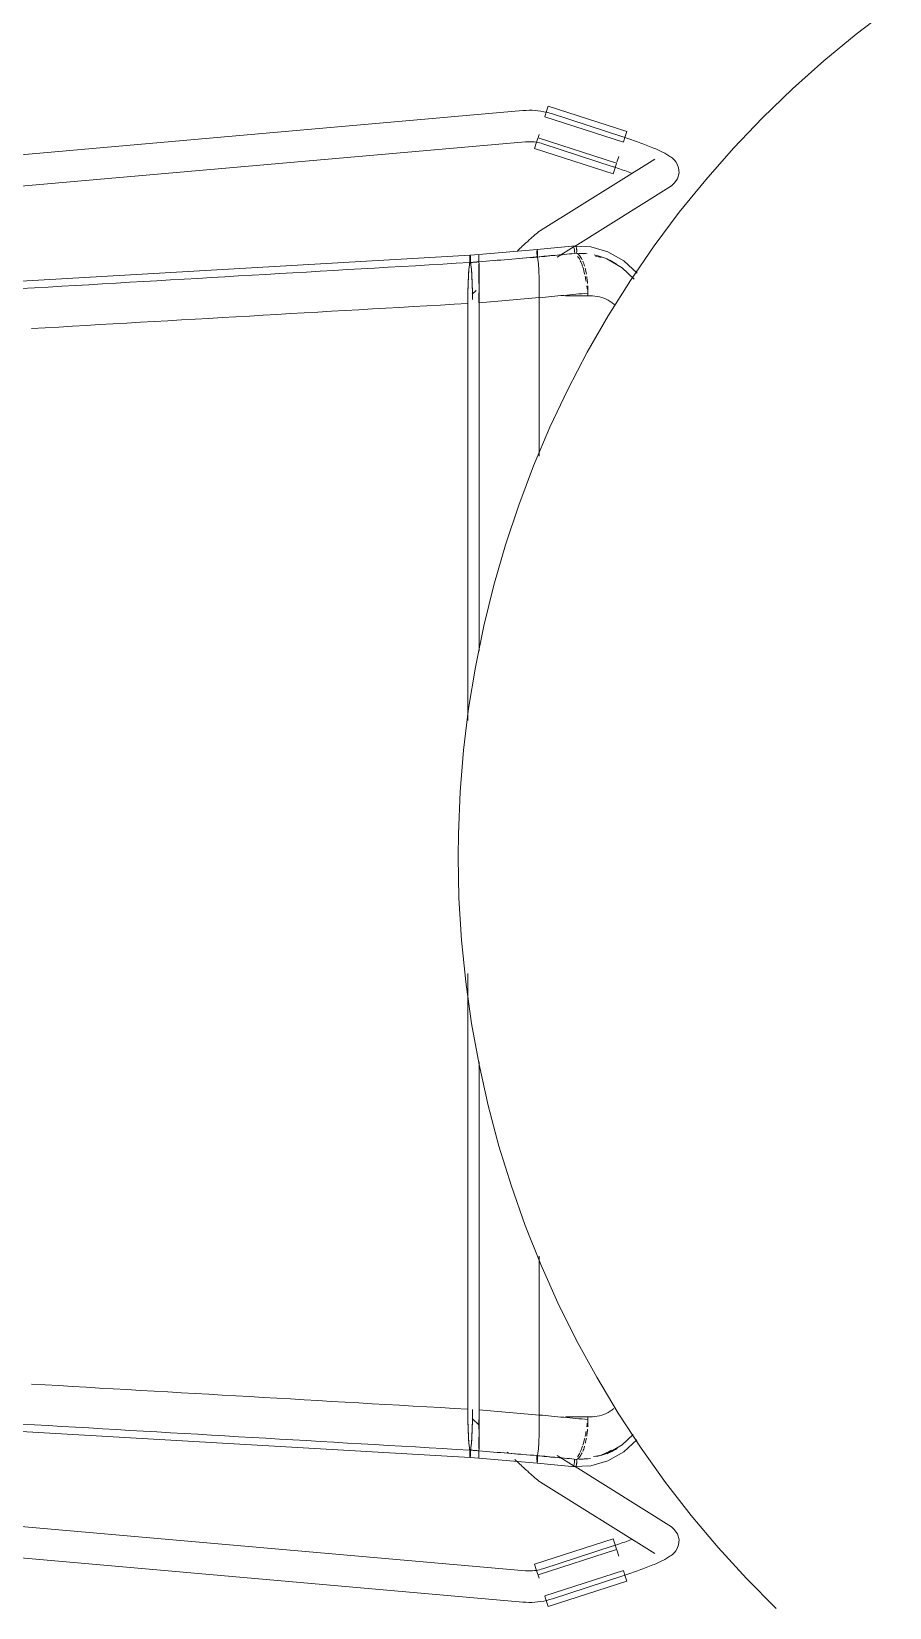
# Model space of a CAD drawing. Header units: millimetres. Extents: x 155927 to 295199, y -4084 to 97293.
# Drawn here: x 229738 to 230066, y 12019 to 12621 of the extents above; entities that cross this region are included whole.
import ezdxf

# ---------------------------------------------------------------- set-up
doc = ezdxf.new("R2010")
doc.units = ezdxf.units.MM
doc.header["$MEASUREMENT"] = 0
doc.layers.add('I-FURN', color=8, linetype='CONTINUOUS', lineweight=9)

msp = doc.modelspace()

# ---------------------------------------------------------------- linework, layer by layer
at = {"layer": 'I-FURN'}
for p, q in [((230065.84, 12629.44), (230053.09, 12619.77)), ((230053.09, 12619.77), (230040.75, 12609.59)), ((230040.75, 12609.59), (230028.82, 12598.93)), ((230028.82, 12598.93), (230017.32, 12587.81)), ((229935.01, 12590.35), (229935.64, 12592.31)), ((229935.64, 12592.31), (229965.64, 12582.62)), ((229925.95, 12590.59), (229482.63, 12551.64)), ((229926, 12590.6), (229925.95, 12590.59)), ((229927.14, 12590.67), (229926, 12590.6)), ((229928.28, 12590.7), (229927.14, 12590.67)), ((229929.43, 12590.69), (229928.28, 12590.7)), ((229930.57, 12590.62), (229929.43, 12590.69)), ((229931.7, 12590.52), (229930.57, 12590.62)), ((229932.84, 12590.36), (229931.7, 12590.52)), ((229933.96, 12590.17), (229932.84, 12590.36)), ((229935.08, 12589.92), (229933.96, 12590.17)), ((229934.33, 12588.26), (229964.34, 12578.57)), ((229934.37, 12588.38), (229935.01, 12590.35)), ((229936.18, 12589.64), (229935.08, 12589.92)), ((229937.28, 12589.31), (229936.18, 12589.64)), ((229964.09, 12580.59), (229937.28, 12589.31)), ((230017.32, 12587.81), (230006.28, 12576.23)), ((229931.05, 12578.1), (229931.69, 12580.07)), ((229961.73, 12570.5), (229931.73, 12580.19)), ((229931.76, 12580.29), (229932.13, 12581.45)), ((229964.54, 12580.44), (229964.09, 12580.59)), ((229965.01, 12580.66), (229964.38, 12578.69)), ((229965.28, 12580.2), (229964.54, 12580.44)), ((229965.64, 12582.62), (229965.01, 12580.66)), ((229966.02, 12579.95), (229965.28, 12580.2)), ((229966.75, 12579.7), (229966.02, 12579.95)), ((229967.48, 12579.45), (229966.75, 12579.7)), ((229502.5, 12541.34), (229927, 12578.64)), ((229927, 12578.64), (229927.66, 12578.68)), ((229927.66, 12578.68), (229928.32, 12578.7)), ((229928.32, 12578.7), (229928.99, 12578.69)), ((229928.99, 12578.69), (229929.65, 12578.66)), ((229929.65, 12578.66), (229930.31, 12578.6)), ((229930.31, 12578.6), (229930.96, 12578.51)), ((229930.42, 12576.15), (229931.05, 12578.1)), ((229930.42, 12576.15), (229960.43, 12566.46)), ((229930.96, 12578.51), (229931.62, 12578.4)), ((229931.62, 12578.4), (229932.26, 12578.26)), ((229932.26, 12578.26), (229932.9, 12578.09)), ((229932.9, 12578.09), (229933.54, 12577.9)), ((229933.54, 12577.9), (229933.57, 12577.89)), ((229933.57, 12577.89), (229960.38, 12569.18)), ((229968.2, 12579.2), (229967.48, 12579.45)), ((229968.92, 12578.95), (229968.2, 12579.2)), ((229969.63, 12578.69), (229968.92, 12578.95)), ((229970.32, 12578.44), (229969.63, 12578.69)), ((229971.01, 12578.18), (229970.32, 12578.44)), ((229971.69, 12577.93), (229971.01, 12578.18)), ((229972.36, 12577.68), (229971.69, 12577.93)), ((229973.01, 12577.42), (229972.36, 12577.68)), ((229973.65, 12577.17), (229973.01, 12577.42)), ((229974.27, 12576.92), (229973.65, 12577.17)), ((229974.89, 12576.67), (229974.27, 12576.92)), ((229975.48, 12576.42), (229974.89, 12576.67)), ((229976.06, 12576.18), (229975.48, 12576.42)), ((229976.62, 12575.94), (229976.06, 12576.18)), ((229977.17, 12575.7), (229976.62, 12575.94)), ((229977.69, 12575.46), (229977.17, 12575.7)), ((229978.2, 12575.22), (229977.69, 12575.46)), ((229978.69, 12574.99), (229978.2, 12575.22)), ((229979.17, 12574.76), (229978.69, 12574.99)), ((229979.62, 12574.53), (229979.17, 12574.76)), ((229980.07, 12574.3), (229979.62, 12574.53)), ((229980.49, 12574.07), (229980.07, 12574.3)), ((229980.9, 12573.84), (229980.49, 12574.07)), ((229981.3, 12573.61), (229980.9, 12573.84)), ((229981.69, 12573.36), (229981.3, 12573.61)), ((230006.28, 12576.23), (229995.71, 12564.22)), ((229976.24, 12572.1), (229932.66, 12544.8)), ((229960.71, 12569.07), (229960.38, 12569.18)), ((229961.06, 12568.41), (229960.43, 12566.46)), ((229961.4, 12568.85), (229960.71, 12569.07)), ((229961.69, 12570.39), (229961.06, 12568.41)), ((229962.09, 12568.62), (229961.4, 12568.85)), ((229961.85, 12570.87), (229962.56, 12573.08)), ((229962.77, 12568.38), (229962.09, 12568.62)), ((229963.45, 12568.15), (229962.77, 12568.38)), ((229964.13, 12567.91), (229963.45, 12568.15)), ((229964.79, 12567.68), (229964.13, 12567.91)), ((229965.45, 12567.44), (229964.79, 12567.68)), ((229982.08, 12573.11), (229981.69, 12573.36)), ((229982.47, 12572.83), (229982.08, 12573.11)), ((229982.87, 12572.52), (229982.47, 12572.83)), ((229983.3, 12572.15), (229982.87, 12572.52)), ((229983.76, 12571.68), (229983.3, 12572.15)), ((229984.28, 12571.06), (229983.76, 12571.68)), ((229984.85, 12570.14), (229984.28, 12571.06)), ((229985.37, 12568.76), (229984.85, 12570.14)), ((229985.54, 12566.79), (229985.37, 12568.76)), ((229945.85, 12538.9), (229982.61, 12561.93)), ((229966.1, 12567.21), (229965.45, 12567.44)), ((229966.73, 12566.97), (229966.1, 12567.21)), ((229967.35, 12566.74), (229966.73, 12566.97)), ((229983.73, 12562.83), (229982.61, 12561.93)), ((229983.73, 12562.83), (229984.96, 12564.56)), ((229984.96, 12564.56), (229985.54, 12566.79)), ((229995.71, 12564.22), (229985.63, 12551.79)), ((229985.63, 12551.79), (229976.06, 12538.97)), ((229930.93, 12543.48), (229930.68, 12543.27)), ((229931.17, 12543.68), (229930.93, 12543.48)), ((229931.4, 12543.87), (229931.17, 12543.68)), ((229931.62, 12544.05), (229931.4, 12543.87)), ((229931.84, 12544.23), (229931.62, 12544.05)), ((229932.07, 12544.4), (229931.84, 12544.23)), ((229932.33, 12544.58), (229932.07, 12544.4)), ((229932.66, 12544.8), (229932.33, 12544.58)), ((229931.39, 12537.55), (229909.19, 12535.72)), ((229924.35, 12537.52), (229923.88, 12537.08)), ((229924.81, 12537.95), (229924.35, 12537.52)), ((229925.26, 12538.37), (229924.81, 12537.95)), ((229925.71, 12538.79), (229925.26, 12538.37)), ((229926.14, 12539.19), (229925.71, 12538.79)), ((229926.57, 12539.58), (229926.14, 12539.19)), ((229926.98, 12539.96), (229926.57, 12539.58)), ((229927.39, 12540.33), (229926.98, 12539.96)), ((229927.78, 12540.69), (229927.39, 12540.33)), ((229928.15, 12541.03), (229927.78, 12540.69)), ((229928.52, 12541.36), (229928.15, 12541.03)), ((229928.87, 12541.68), (229928.52, 12541.36)), ((229929.2, 12541.98), (229928.87, 12541.68)), ((229929.53, 12542.26), (229929.2, 12541.98)), ((229929.84, 12542.54), (229929.53, 12542.26)), ((229930.13, 12542.79), (229929.84, 12542.54)), ((229930.41, 12543.04), (229930.13, 12542.79)), ((229930.68, 12543.27), (229930.41, 12543.04)), ((229931.36, 12537.49), (229931.34, 12537.3)), ((229931.34, 12537.29), (229931.36, 12537.48)), ((229931.39, 12537.55), (229931.36, 12537.49)), ((229931.36, 12537.48), (229931.39, 12537.55)), ((229945.88, 12538.97), (229931.39, 12537.55)), ((229931.39, 12537.55), (229931.41, 12537.48)), ((229931.41, 12537.48), (229931.39, 12537.55)), ((229931.44, 12537.29), (229931.41, 12537.48)), ((229939.03, 12534.63), (229945.47, 12538.67)), ((229944.99, 12538.85), (229951.89, 12538.56)), ((229951.89, 12538.56), (229958.41, 12536.69)), ((229976.06, 12538.97), (229967, 12525.78)), ((229905.83, 12535.45), (229573.92, 12516.16)), ((229905.52, 12531.72), (229905.33, 12529.97)), ((229905.73, 12532.61), (229905.52, 12531.72)), ((229905.73, 12534.52), (229905.72, 12534.07)), ((229905.72, 12534.07), (229905.72, 12533.58)), ((229905.72, 12533.58), (229905.72, 12533.08)), ((229905.72, 12533.08), (229905.73, 12532.61)), ((229905.75, 12534.9), (229905.73, 12534.52)), ((229905.77, 12535.19), (229905.75, 12534.9)), ((229905.8, 12535.38), (229905.77, 12535.19)), ((229905.83, 12535.45), (229905.8, 12535.38)), ((229905.83, 12535.45), (229909.19, 12535.72)), ((229905.86, 12535.38), (229905.83, 12535.45)), ((229905.88, 12535.19), (229905.86, 12535.38)), ((229905.91, 12534.89), (229905.88, 12535.19)), ((229905.92, 12534.51), (229905.91, 12534.89)), ((229905.93, 12534.06), (229905.92, 12534.51)), ((229905.94, 12533.57), (229905.93, 12534.06)), ((229905.93, 12532.6), (229905.94, 12533.07)), ((229906.14, 12531.7), (229905.93, 12532.6)), ((229905.94, 12533.07), (229905.94, 12533.57)), ((229906.33, 12529.95), (229906.14, 12531.7)), ((229909.15, 12530.23), (229909.17, 12531.98)), ((229909.17, 12531.98), (229909.15, 12530.23)), ((229909.18, 12534.78), (229909.18, 12535.17)), ((229909.18, 12535.17), (229909.18, 12534.79)), ((229909.18, 12534.79), (229909.18, 12534.34)), ((229909.18, 12534.33), (229909.18, 12534.78)), ((229909.18, 12534.34), (229909.18, 12533.84)), ((229909.18, 12533.84), (229909.18, 12534.33)), ((229909.18, 12533.34), (229909.18, 12533.84)), ((229909.18, 12533.84), (229909.18, 12533.35)), ((229909.18, 12533.35), (229909.18, 12532.88)), ((229909.18, 12532.88), (229909.18, 12533.34)), ((229909.19, 12535.65), (229909.19, 12535.72)), ((229909.19, 12535.72), (229909.19, 12535.65)), ((229909.19, 12535.66), (229909.19, 12535.72)), ((229909.19, 12535.72), (229909.19, 12535.65)), ((229909.19, 12535.18), (229909.19, 12535.47)), ((229909.19, 12535.46), (229909.19, 12535.17)), ((229909.19, 12534.79), (229909.19, 12535.18)), ((229909.19, 12535.17), (229909.19, 12534.79)), ((229909.19, 12534.79), (229909.19, 12534.34)), ((229909.19, 12534.34), (229909.19, 12534.79)), ((229909.19, 12534.34), (229909.2, 12533.85)), ((229909.2, 12533.85), (229909.19, 12534.34)), ((229909.2, 12533.35), (229909.19, 12532.88)), ((229909.19, 12532.88), (229909.2, 12533.35)), ((229909.19, 12532.88), (229909.21, 12531.99)), ((229909.21, 12532), (229909.19, 12532.88)), ((229909.2, 12533.85), (229909.2, 12533.35)), ((229909.2, 12533.35), (229909.2, 12533.85)), ((229909.22, 12530.25), (229909.21, 12532)), ((229909.21, 12531.99), (229909.22, 12530.25)), ((229931.3, 12536.62), (229931.29, 12536.17)), ((229931.29, 12536.17), (229931.3, 12536.62)), ((229931.29, 12536.17), (229931.29, 12535.68)), ((229931.29, 12535.68), (229931.29, 12536.17)), ((229931.29, 12535.18), (229931.3, 12534.71)), ((229931.3, 12534.71), (229931.29, 12535.18)), ((229931.32, 12537.01), (229931.3, 12536.62)), ((229931.3, 12536.62), (229931.32, 12537)), ((229931.34, 12537.3), (229931.32, 12537.01)), ((229931.32, 12537), (229931.34, 12537.29)), ((229931.46, 12537), (229931.44, 12537.29)), ((229931.44, 12537.29), (229931.46, 12536.99)), ((229931.48, 12536.61), (229931.46, 12537)), ((229931.46, 12536.99), (229931.48, 12536.61)), ((229931.49, 12536.16), (229931.48, 12536.61)), ((229931.48, 12536.61), (229931.49, 12536.15)), ((229931.48, 12534.7), (229931.49, 12535.17)), ((229931.49, 12535.17), (229931.48, 12534.7)), ((229931.48, 12534.7), (229931.67, 12533.81)), ((229931.67, 12533.81), (229931.48, 12534.7)), ((229931.49, 12535.67), (229931.49, 12536.16)), ((229931.49, 12536.15), (229931.49, 12535.66)), ((229931.49, 12535.17), (229931.49, 12535.67)), ((229931.49, 12535.66), (229931.49, 12535.17)), ((229931.67, 12533.81), (229931.85, 12532.09)), ((229931.85, 12532.07), (229931.67, 12533.81)), ((229931.85, 12532.07), (229932, 12529.64)), ((229932, 12529.59), (229931.85, 12532.07)), ((229958.01, 12533.98), (229963.84, 12530.62)), ((229958.41, 12536.69), (229964.43, 12533.3)), ((229964.43, 12533.3), (229969.58, 12528.56)), ((229905.16, 12527.47), (229905.04, 12524.34)), ((229905.33, 12529.97), (229905.16, 12527.47)), ((229906.49, 12527.46), (229906.33, 12529.95)), ((229906.62, 12524.34), (229906.49, 12527.46)), ((229909.13, 12524.6), (229909.14, 12527.73)), ((229909.14, 12527.73), (229909.13, 12524.61)), ((229909.14, 12527.73), (229909.15, 12530.23)), ((229909.15, 12530.23), (229909.14, 12527.73)), ((229909.23, 12527.75), (229909.22, 12530.25)), ((229909.22, 12530.24), (229909.23, 12527.75)), ((229909.24, 12524.61), (229909.23, 12527.75)), ((229909.23, 12527.74), (229909.24, 12524.61)), ((229932, 12529.6), (229932.12, 12526.56)), ((229932.12, 12526.49), (229932, 12529.59)), ((229932.12, 12526.5), (229932.19, 12523.06)), ((229932.19, 12523.06), (229932.12, 12526.49)), ((229967, 12525.78), (229958.48, 12512.24)), ((229963.84, 12530.62), (229968.36, 12526.31)), ((229904.96, 12520.78), (229904.93, 12516.99)), ((229905.04, 12524.34), (229904.96, 12520.78)), ((229908.1, 12521.95), (229906.58, 12520.48)), ((229906.69, 12520.79), (229906.62, 12524.34)), ((229906.72, 12518.53), (229906.69, 12520.79)), ((229909.12, 12517.27), (229909.13, 12521.05)), ((229909.13, 12521.05), (229909.12, 12517.27)), ((229909.24, 12524.61), (229909.25, 12521.05)), ((229909.25, 12521.05), (229909.24, 12524.61)), ((229909.25, 12517.26), (229909.25, 12521.05)), ((229909.25, 12521.04), (229909.25, 12517.26)), ((229932.22, 12519.2), (229932.19, 12522.96)), ((229932.19, 12522.96), (229932.22, 12519.32)), ((229952.01, 12519.91), (229942.26, 12519.91)), ((229950.77, 12520.9), (229950.77, 12519.85)), ((229904.93, 12516.99), (229904.93, 12357.89)), ((229904.93, 12357.89), (229904.93, 12516.99)), ((229909.25, 12517.26), (229909.25, 12384.26)), ((229909.25, 12384.26), (229909.25, 12517.26)), ((229932.22, 12458.71), (229932.22, 12519.2)), ((229932.22, 12519.2), (229932.22, 12458.71)), ((229958.48, 12512.24), (229950.51, 12498.37)), ((229950.51, 12498.37), (229943.1, 12484.19)), ((229943.1, 12484.19), (229936.26, 12469.73)), ((229936.26, 12469.73), (229930.01, 12455)), ((229930.01, 12455), (229924.35, 12440.04)), ((229924.35, 12440.04), (229919.29, 12424.86)), ((229919.29, 12424.86), (229914.85, 12409.49)), ((229914.85, 12409.49), (229911.02, 12393.95)), ((229911.02, 12393.95), (229907.82, 12378.28)), ((229907.82, 12378.28), (229905.24, 12362.49)), ((229905.24, 12362.49), (229903.3, 12346.61)), ((229903.3, 12346.61), (229902, 12330.66)), ((229902, 12330.66), (229901.33, 12314.68)), ((229901.33, 12314.68), (229901.24, 12306.04)), ((229901.24, 12306.04), (229901.56, 12290.05)), ((229901.56, 12290.05), (229902.52, 12274.08)), ((229902.52, 12274.08), (229904.12, 12258.16)), ((229904.93, 12261.36), (229904.93, 12095.09)), ((229904.93, 12095.09), (229904.93, 12261.36)), ((229904.12, 12258.16), (229906.35, 12242.31)), ((229906.35, 12242.31), (229909.21, 12226.57)), ((229909.21, 12226.57), (229912.7, 12210.96)), ((229909.25, 12227.65), (229909.25, 12094.83)), ((229909.25, 12094.83), (229909.25, 12227.65)), ((229912.7, 12210.96), (229916.82, 12195.5)), ((229916.82, 12195.5), (229921.54, 12180.21)), ((229921.54, 12180.21), (229926.88, 12165.13)), ((229926.88, 12165.13), (229932.81, 12150.27)), ((229932.22, 12092.88), (229932.22, 12153.44)), ((229932.22, 12153.44), (229932.22, 12092.88)), ((229932.81, 12150.27), (229939.34, 12135.67)), ((229939.34, 12135.67), (229946.44, 12121.33)), ((229946.44, 12121.33), (229954.11, 12107.29)), ((229954.11, 12107.29), (229962.34, 12093.57)), ((229905.83, 12076.64), (229573.92, 12095.92)), ((229904.93, 12095.09), (229904.96, 12091.31)), ((229906.69, 12091.3), (229906.72, 12094.98)), ((229909.25, 12094.83), (229909.25, 12091.04)), ((229909.25, 12091.04), (229909.25, 12094.83)), ((229932.19, 12089.12), (229932.22, 12092.88)), ((229932.22, 12092.76), (229932.19, 12089.12)), ((229962.34, 12093.57), (229971.1, 12080.18)), ((229904.96, 12091.31), (229905.04, 12087.74)), ((229905.04, 12087.74), (229905.16, 12084.61)), ((229906.49, 12084.63), (229906.62, 12087.75)), ((229906.58, 12091.6), (229909.25, 12089.03)), ((229906.62, 12087.75), (229906.69, 12091.3)), ((229909.13, 12087.48), (229909.13, 12091.04)), ((229909.13, 12091.03), (229909.13, 12087.48)), ((229909.24, 12087.47), (229909.23, 12084.34)), ((229909.23, 12084.34), (229909.24, 12087.47)), ((229909.25, 12091.04), (229909.24, 12087.47)), ((229909.24, 12087.47), (229909.25, 12091.04)), ((229932.19, 12089.03), (229932.12, 12085.59)), ((229932.12, 12085.59), (229932.19, 12089.02)), ((229942.26, 12092.18), (229952.01, 12092.18)), ((229950.77, 12092.23), (229950.77, 12091.18)), ((229905.16, 12084.61), (229905.33, 12082.11)), ((229905.33, 12082.11), (229905.52, 12080.36)), ((229906.14, 12080.38), (229906.33, 12082.13)), ((229906.33, 12082.13), (229906.49, 12084.63)), ((229909.15, 12081.86), (229909.14, 12084.36)), ((229909.14, 12084.35), (229909.15, 12081.85)), ((229909.17, 12080.11), (229909.15, 12081.86)), ((229909.15, 12081.85), (229909.17, 12080.1)), ((229909.22, 12081.83), (229909.21, 12080.09)), ((229909.21, 12080.09), (229909.22, 12081.83)), ((229909.23, 12084.34), (229909.22, 12081.84)), ((229909.22, 12081.83), (229909.23, 12084.34)), ((229931.85, 12080.01), (229932, 12082.49)), ((229932, 12082.45), (229931.85, 12080.01)), ((229932, 12082.49), (229932.12, 12085.59)), ((229932.12, 12085.52), (229932, 12082.49)), ((229958.01, 12078.1), (229963.84, 12081.47)), ((229963.84, 12081.47), (229968.07, 12085.49)), ((229964.43, 12078.78), (229969.42, 12083.39)), ((229905.52, 12080.36), (229905.73, 12079.47)), ((229905.73, 12079.47), (229905.72, 12079)), ((229905.72, 12079), (229905.72, 12078.5)), ((229905.72, 12078.5), (229905.72, 12078.01)), ((229905.72, 12078.01), (229905.73, 12077.56)), ((229905.73, 12077.56), (229905.75, 12077.18)), ((229905.75, 12077.18), (229905.77, 12076.89)), ((229905.77, 12076.89), (229905.8, 12076.7)), ((229905.8, 12076.7), (229905.83, 12076.64)), ((229905.83, 12076.64), (229905.86, 12076.7)), ((229905.83, 12076.63), (229909.19, 12076.37)), ((229905.86, 12076.7), (229905.88, 12076.89)), ((229905.88, 12076.89), (229905.91, 12077.19)), ((229905.91, 12077.19), (229905.92, 12077.57)), ((229905.92, 12077.57), (229905.93, 12078.02)), ((229905.93, 12079.48), (229906.14, 12080.38)), ((229905.94, 12079.01), (229905.93, 12079.48)), ((229905.93, 12078.02), (229905.94, 12078.51)), ((229905.94, 12078.51), (229905.94, 12079.01)), ((229909.18, 12078.74), (229909.18, 12079.21)), ((229909.18, 12079.21), (229909.18, 12078.74)), ((229909.18, 12078.24), (229909.18, 12078.74)), ((229909.18, 12078.74), (229909.18, 12078.24)), ((229909.18, 12077.75), (229909.18, 12078.24)), ((229909.18, 12078.24), (229909.18, 12077.75)), ((229909.18, 12077.3), (229909.18, 12077.75)), ((229909.18, 12077.75), (229909.18, 12077.3)), ((229909.18, 12076.92), (229909.18, 12077.3)), ((229909.18, 12077.3), (229909.18, 12076.91)), ((229909.18, 12076.62), (229909.18, 12076.92)), ((229909.18, 12076.91), (229909.18, 12076.62)), ((229909.19, 12076.43), (229909.18, 12076.62)), ((229909.18, 12076.62), (229909.19, 12076.43)), ((229909.21, 12080.09), (229909.19, 12079.2)), ((229909.19, 12079.2), (229909.21, 12080.09)), ((229909.19, 12079.2), (229909.2, 12078.73)), ((229909.2, 12078.73), (229909.19, 12079.2)), ((229909.2, 12078.23), (229909.19, 12077.74)), ((229909.19, 12077.74), (229909.2, 12078.23)), ((229909.19, 12077.74), (229909.19, 12077.29)), ((229909.19, 12077.29), (229909.19, 12077.74)), ((229909.19, 12077.29), (229909.19, 12076.91)), ((229909.19, 12076.91), (229909.19, 12077.29)), ((229909.19, 12076.91), (229909.19, 12076.62)), ((229909.19, 12076.61), (229909.19, 12076.91)), ((229909.19, 12076.62), (229909.19, 12076.43)), ((229909.19, 12076.43), (229909.19, 12076.61)), ((229909.19, 12076.43), (229909.19, 12076.37)), ((229909.19, 12076.37), (229909.19, 12076.43)), ((229909.19, 12076.43), (229909.19, 12076.36)), ((229909.19, 12076.36), (229909.19, 12076.43)), ((229931.39, 12074.54), (229909.19, 12076.36)), ((229909.2, 12078.73), (229909.2, 12078.23)), ((229909.2, 12078.23), (229909.2, 12078.73)), ((229920.43, 12078.27), (229919.93, 12078.75)), ((229923.4, 12075.45), (229922.92, 12075.91)), ((229923.88, 12075), (229923.4, 12075.45)), ((229924.35, 12074.56), (229923.88, 12075)), ((229924.81, 12074.13), (229924.35, 12074.56)), ((229931.3, 12077.37), (229931.29, 12076.9)), ((229931.29, 12076.9), (229931.3, 12077.37)), ((229931.29, 12076.9), (229931.29, 12076.4)), ((229931.29, 12076.4), (229931.29, 12076.9)), ((229931.29, 12076.4), (229931.29, 12075.91)), ((229931.29, 12075.91), (229931.29, 12076.4)), ((229931.29, 12075.91), (229931.3, 12075.46)), ((229931.3, 12075.46), (229931.29, 12075.91)), ((229931.32, 12075.08), (229931.34, 12074.78)), ((229931.34, 12074.79), (229931.32, 12075.08)), ((229931.36, 12074.6), (229931.34, 12074.79)), ((229931.34, 12074.78), (229931.36, 12074.6)), ((229931.36, 12074.6), (229931.39, 12074.53)), ((229931.39, 12074.54), (229931.36, 12074.6)), ((229931.41, 12074.61), (229931.39, 12074.54)), ((229931.39, 12074.53), (229931.41, 12074.6)), ((229945.88, 12073.11), (229931.39, 12074.53)), ((229931.41, 12074.6), (229931.44, 12074.79)), ((229931.44, 12074.79), (229931.46, 12075.09)), ((229931.46, 12075.09), (229931.44, 12074.8)), ((229931.48, 12075.48), (229931.46, 12075.09)), ((229931.46, 12075.09), (229931.48, 12075.47)), ((229931.67, 12078.27), (229931.48, 12077.39)), ((229931.48, 12077.38), (229931.67, 12078.27)), ((229931.48, 12077.39), (229931.49, 12076.92)), ((229931.49, 12076.91), (229931.48, 12077.38)), ((229931.49, 12075.93), (229931.48, 12075.48)), ((229931.48, 12075.47), (229931.49, 12075.92)), ((229931.49, 12076.92), (229931.49, 12076.42)), ((229931.49, 12076.42), (229931.49, 12076.91)), ((229931.49, 12075.92), (229931.49, 12076.42)), ((229931.49, 12076.42), (229931.49, 12075.93)), ((229931.67, 12078.27), (229931.85, 12080.01)), ((229931.85, 12079.99), (229931.67, 12078.27)), ((229945.47, 12073.41), (229939.03, 12077.45)), ((229951.89, 12073.52), (229958.41, 12075.39)), ((229958.41, 12075.39), (229964.43, 12078.78)), ((229971.1, 12080.18), (229980.4, 12067.16)), ((229927, 12033.45), (229502.65, 12070.73)), ((229925.26, 12073.71), (229924.81, 12074.13)), ((229925.71, 12073.29), (229925.26, 12073.71)), ((229926.14, 12072.89), (229925.71, 12073.29)), ((229926.57, 12072.5), (229926.14, 12072.89)), ((229926.98, 12072.12), (229926.57, 12072.5)), ((229927.39, 12071.75), (229926.98, 12072.12)), ((229927.78, 12071.4), (229927.39, 12071.75)), ((229928.15, 12071.05), (229927.78, 12071.4)), ((229928.52, 12070.72), (229928.15, 12071.05)), ((229928.87, 12070.41), (229928.52, 12070.72)), ((229929.2, 12070.11), (229928.87, 12070.41)), ((229929.53, 12069.82), (229929.2, 12070.11)), ((229929.84, 12069.55), (229929.53, 12069.82)), ((229930.13, 12069.29), (229929.84, 12069.55)), ((229930.41, 12069.05), (229930.13, 12069.29)), ((229930.68, 12068.82), (229930.41, 12069.05)), ((229930.93, 12068.6), (229930.68, 12068.82)), ((229931.17, 12068.4), (229930.93, 12068.6)), ((229931.4, 12068.21), (229931.17, 12068.4)), ((229944.99, 12073.23), (229951.89, 12073.52)), ((229982.61, 12050.15), (229945.85, 12073.18)), ((229931.62, 12068.03), (229931.4, 12068.21)), ((229931.84, 12067.86), (229931.62, 12068.03)), ((229932.07, 12067.68), (229931.84, 12067.86)), ((229932.33, 12067.5), (229932.07, 12067.68)), ((229932.66, 12067.28), (229932.33, 12067.5)), ((229932.66, 12067.28), (229976.24, 12039.98)), ((229980.4, 12067.16), (229990.21, 12054.52)), ((229482.63, 12060.44), (229925.95, 12021.49)), ((229990.21, 12054.52), (230000.52, 12042.29)), ((229960.43, 12045.62), (229930.42, 12035.93)), ((229960.43, 12045.62), (229961.06, 12043.67)), ((229964.79, 12044.4), (229964.13, 12044.17)), ((229965.45, 12044.64), (229964.79, 12044.4)), ((229966.1, 12044.87), (229965.45, 12044.64)), ((229966.73, 12045.11), (229966.1, 12044.87)), ((229967.35, 12045.34), (229966.73, 12045.11)), ((229983.73, 12049.25), (229982.61, 12050.15)), ((229983.73, 12049.25), (229984.96, 12047.52)), ((229984.96, 12047.52), (229985.54, 12045.3)), ((229985.54, 12045.3), (229985.37, 12043.32)), ((229931.73, 12031.89), (229961.73, 12041.58)), ((229960.38, 12042.9), (229933.56, 12034.19)), ((229960.71, 12043.01), (229960.38, 12042.9)), ((229961.4, 12043.24), (229960.71, 12043.01)), ((229961.06, 12043.67), (229961.69, 12041.7)), ((229962.09, 12043.47), (229961.4, 12043.24)), ((229962.56, 12039), (229961.76, 12041.48)), ((229962.77, 12043.7), (229962.09, 12043.47)), ((229963.45, 12043.93), (229962.77, 12043.7)), ((229964.13, 12044.17), (229963.45, 12043.93)), ((229981.3, 12038.48), (229980.9, 12038.24)), ((229981.69, 12038.72), (229981.3, 12038.48)), ((229982.08, 12038.98), (229981.69, 12038.72)), ((229982.47, 12039.25), (229982.08, 12038.98)), ((229982.87, 12039.57), (229982.47, 12039.25)), ((229983.3, 12039.93), (229982.87, 12039.57)), ((229983.76, 12040.4), (229983.3, 12039.93)), ((229984.28, 12041.03), (229983.76, 12040.4)), ((229984.85, 12041.94), (229984.28, 12041.03)), ((229985.37, 12043.32), (229984.85, 12041.94)), ((230000.52, 12042.29), (230011.3, 12030.47)), ((229927.03, 12033.44), (229927, 12033.44)), ((229927.69, 12033.4), (229927.03, 12033.44)), ((229928.35, 12033.38), (229927.69, 12033.4)), ((229929.01, 12033.39), (229928.35, 12033.38)), ((229929.67, 12033.43), (229929.01, 12033.39)), ((229930.33, 12033.49), (229929.67, 12033.43)), ((229930.99, 12033.58), (229930.33, 12033.49)), ((229931.05, 12033.98), (229930.42, 12035.93)), ((229931.64, 12033.69), (229930.99, 12033.58)), ((229931.69, 12032.01), (229931.05, 12033.98)), ((229932.29, 12033.83), (229931.64, 12033.69)), ((229932.93, 12034), (229932.29, 12033.83)), ((229933.56, 12034.19), (229932.93, 12034)), ((229964.34, 12033.51), (229934.33, 12023.82)), ((229964.38, 12033.39), (229965.01, 12031.42)), ((229966.75, 12032.38), (229966.02, 12032.13)), ((229967.48, 12032.63), (229966.75, 12032.38)), ((229968.2, 12032.88), (229967.48, 12032.63)), ((229968.92, 12033.13), (229968.2, 12032.88)), ((229969.63, 12033.39), (229968.92, 12033.13)), ((229970.32, 12033.64), (229969.63, 12033.39)), ((229971.01, 12033.9), (229970.32, 12033.64)), ((229971.69, 12034.15), (229971.01, 12033.9)), ((229972.36, 12034.41), (229971.69, 12034.15)), ((229973.01, 12034.66), (229972.36, 12034.41)), ((229973.65, 12034.91), (229973.01, 12034.66)), ((229974.27, 12035.16), (229973.65, 12034.91)), ((229974.89, 12035.41), (229974.27, 12035.16)), ((229975.48, 12035.66), (229974.89, 12035.41)), ((229976.06, 12035.9), (229975.48, 12035.66)), ((229976.62, 12036.15), (229976.06, 12035.9)), ((229977.17, 12036.39), (229976.62, 12036.15)), ((229977.69, 12036.62), (229977.17, 12036.39)), ((229978.2, 12036.86), (229977.69, 12036.62)), ((229978.69, 12037.09), (229978.2, 12036.86)), ((229979.17, 12037.32), (229978.69, 12037.09)), ((229979.62, 12037.55), (229979.17, 12037.32)), ((229980.07, 12037.78), (229979.62, 12037.55)), ((229980.49, 12038.01), (229980.07, 12037.78)), ((229980.9, 12038.24), (229980.49, 12038.01)), ((229932.13, 12030.63), (229931.76, 12031.79)), ((229965.64, 12029.47), (229935.64, 12019.78)), ((229937.27, 12022.78), (229964.09, 12031.49)), ((229964.54, 12031.64), (229964.09, 12031.49)), ((229965.28, 12031.88), (229964.54, 12031.64)), ((229965.01, 12031.42), (229965.64, 12029.47)), ((229966.02, 12032.13), (229965.28, 12031.88)), ((230011.3, 12030.47), (230022.56, 12019.1)), ((229925.95, 12021.49), (229927.09, 12021.41)), ((229927.09, 12021.41), (229928.23, 12021.38)), ((229928.23, 12021.38), (229929.38, 12021.4)), ((229929.38, 12021.4), (229930.52, 12021.46)), ((229930.52, 12021.46), (229931.65, 12021.56)), ((229931.65, 12021.56), (229932.79, 12021.71)), ((229932.79, 12021.71), (229933.91, 12021.91)), ((229933.91, 12021.91), (229935.03, 12022.15)), ((229935.01, 12021.73), (229934.37, 12023.7)), ((229935.64, 12019.78), (229935.01, 12021.73)), ((229935.03, 12022.15), (229936.13, 12022.43)), ((229936.13, 12022.43), (229937.23, 12022.76)), ((229937.23, 12022.76), (229937.27, 12022.78))]:
    msp.add_line(p, q, dxfattribs=at)
for points, knots in [([(229945.7, 12536.03), (229945.71, 12536.26), (229945.71, 12536.74), (229945.62, 12537.49), (229945.47, 12538.16), (229945.29, 12538.59), (229945.18, 12538.75), (229945.13, 12538.79)], [-1, -1, -1, -1, -0.90625, -0.8125, -0.71875, -0.625, -0.5625, -0.5625, -0.5625, -0.5625]), ([(229946.03, 12538.92), (229946.05, 12538.91), (229946.1, 12538.86), (229946.17, 12538.75), (229946.27, 12538.56), (229946.38, 12538.24), (229946.45, 12537.85), (229946.48, 12537.49), (229946.5, 12537.11), (229946.5, 12536.67), (229946.46, 12536.31), (229946.44, 12536.14)], [0.5555556, 0.5555556, 0.5555556, 0.5555556, 0.5833333, 0.6180556, 0.6527778, 0.7222222, 0.7916667, 0.8263889, 0.8611111, 0.9305556, 1, 1, 1, 1]), ([(229904.93, 12516.99), (229904.93, 12518.27), (229904.95, 12520.82), (229905.03, 12524.42), (229905.16, 12527.59), (229905.38, 12530.95), (229905.58, 12532.33), (229905.73, 12532.61)], [-1, -1, -1, -1, -0.833333, -0.666667, -0.5, -0.333333, 0, 0, 0, 0]), ([(229905.73, 12532.61), (229905.72, 12532.84), (229905.72, 12533.33), (229905.72, 12533.96), (229905.73, 12534.42), (229905.75, 12534.84), (229905.78, 12535.29), (229905.81, 12535.45), (229905.83, 12535.45)], [-1, -1, -1, -1, -0.90625, -0.8125, -0.765625, -0.71875, -0.625, -0.501507, -0.501507, -0.501507, -0.501507]), ([(229905.83, 12535.45), (229905.85, 12535.45), (229905.88, 12535.31), (229905.91, 12534.91), (229905.92, 12534.53), (229905.94, 12534.07), (229905.94, 12533.57), (229905.94, 12533.07), (229905.93, 12532.75), (229905.93, 12532.61)], [-0.5, -0.5, -0.5, -0.5, -0.375, -0.3125, -0.25, -0.1875, -0.125, -0.0625, 0, 0, 0, 0]), ([(229905.93, 12532.61), (229906.07, 12532.32), (229906.28, 12530.92), (229906.5, 12527.57), (229906.62, 12524.41), (229906.69, 12521.3), (229906.71, 12519.29), (229906.72, 12518.53)], [-1, -1, -1, -1, -0.6666667, -0.5, -0.3333333, -0.1666667, -0.0664381, -0.0664381, -0.0664381, -0.0664381]), ([(229953.12, 12535.53), (229955.2, 12535.09), (229958.16, 12534.11), (229960.83, 12532.56), (229961.63, 12532.03)], [-0.8210019, -0.8210019, -0.8210019, -0.8210019, -0.6666667, -0.5975811, -0.5975811, -0.5975811, -0.5975811]), ([(229950.77, 12519.85), (229953.16, 12520.07), (229956.76, 12519.44), (229959.76, 12517.51), (229960.66, 12516.74)], [0, 0, 0, 0, 0.3333333, 0.5, 0.5, 0.5, 0.5]), ([(229905.73, 12079.47), (229905.58, 12079.75), (229905.38, 12081.13), (229905.16, 12084.49), (229905.03, 12087.66), (229904.95, 12091.27), (229904.93, 12093.81), (229904.93, 12095.09)], [-1, -1, -1, -1, -0.666667, -0.5, -0.333333, -0.166667, 0, 0, 0, 0]), ([(229906.72, 12094.98), (229906.72, 12092.46), (229906.66, 12088.7), (229906.5, 12084.51), (229906.28, 12081.16), (229906.07, 12079.77), (229905.93, 12079.48)], [-0.996036, -0.996036, -0.996036, -0.996036, -0.6666667, -0.5, -0.3333333, 0, 0, 0, 0]), ([(229960.66, 12095.34), (229959.76, 12094.58), (229956.76, 12092.65), (229953.16, 12092.02), (229950.77, 12092.23)], [0.5, 0.5, 0.5, 0.5, 0.6666667, 1, 1, 1, 1]), ([(229905.83, 12076.63), (229905.81, 12076.63), (229905.78, 12076.77), (229905.75, 12077.16), (229905.73, 12077.55), (229905.72, 12078), (229905.72, 12078.5), (229905.72, 12079), (229905.72, 12079.32), (229905.73, 12079.47)], [-0.498493, -0.498493, -0.498493, -0.498493, -0.375, -0.3125, -0.25, -0.1875, -0.125, -0.0625, 0, 0, 0, 0]), ([(229909.18, 12079.21), (229912.87, 12078.9), (229918.21, 12078.46), (229923.54, 12078.02), (229925.19, 12077.88)], [0, 0, 0, 0, 0.5, 0.7233886, 0.7233886, 0.7233886, 0.7233886]), ([(229946.44, 12075.95), (229946.46, 12075.81), (229946.49, 12075.52), (229946.5, 12075.1), (229946.49, 12074.72), (229946.47, 12074.43), (229946.44, 12074.16), (229946.39, 12073.91), (229946.32, 12073.69), (229946.26, 12073.49), (229946.16, 12073.3), (229946.07, 12073.19), (229946.03, 12073.16)], [0, 0, 0, 0, 0.0555556, 0.1111111, 0.1666667, 0.1944444, 0.2222222, 0.2777778, 0.3055556, 0.3333333, 0.3888889, 0.4444444, 0.4444444, 0.4444444, 0.4444444]), ([(229961.9, 12080.15), (229961.01, 12079.59), (229958.18, 12077.92), (229955.08, 12077.31), (229952.94, 12077.02)], [0.591443, 0.591443, 0.591443, 0.591443, 0.6666667, 0.8236682, 0.8236682, 0.8236682, 0.8236682]), ([(229954.04, 12077.02), (229955.39, 12077.42), (229957.35, 12078.15), (229959.17, 12079.15), (229959.75, 12079.5)], [0.2297626, 0.2297626, 0.2297626, 0.2297626, 0.3333333, 0.3824546, 0.3824546, 0.3824546, 0.3824546])]:
    msp.add_open_spline(points, degree=3, knots=knots, dxfattribs=at)
for points in [[(229573.73, 12513.29), (229628.97, 12516.51), (229739.56, 12522.95), (229850.32, 12529.39), (229905.73, 12532.61)], [(229909.19, 12532.88), (229908.62, 12532.84), (229907.46, 12532.75), (229906.31, 12532.66), (229905.73, 12532.61)], [(229909.18, 12532.88), (229908.64, 12532.83), (229907.55, 12532.74), (229906.47, 12532.65), (229905.93, 12532.61)], [(229909.19, 12532.88), (229912.91, 12533.19), (229920.35, 12533.79), (229927.77, 12534.39), (229931.48, 12534.7)], [(229915.5, 12533.4), (229915.91, 12533.43), (229916.32, 12533.47), (229916.73, 12533.5)], [(229920.35, 12533.8), (229924, 12534.1), (229927.65, 12534.41), (229931.3, 12534.71)], [(229938.38, 12535.42), (229936.03, 12535.18), (229933.67, 12534.95), (229931.3, 12534.71)], [(229946.44, 12536.14), (229943.99, 12535.9), (229939.04, 12535.42), (229934.01, 12534.94), (229931.48, 12534.7)], [(229946.44, 12536.14), (229946.83, 12535.99), (229947.58, 12535.43), (229948.28, 12534.28), (229948.6, 12533.59)], [(229947.75, 12533.55), (229947.44, 12534.19), (229947.12, 12534.58), (229946.8, 12534.91)], [(229949.21, 12535.99), (229948.57, 12536.05), (229947.92, 12536.06), (229947.26, 12536.05)], [(229948.71, 12531.13), (229948.44, 12531.94), (229948.16, 12532.75), (229947.86, 12533.31)], [(229947.97, 12536.1), (229948.8, 12536.09), (229949.62, 12536.05), (229950.44, 12535.97)], [(229948.8, 12533.14), (229949.05, 12532.55), (229949.28, 12531.89), (229949.49, 12531.16)], [(229955.83, 12534.47), (229955.13, 12534.73), (229954.4, 12534.91), (229953.66, 12535.04)], [(229949.56, 12528.09), (229949.34, 12529.01), (229949.11, 12529.95), (229948.86, 12530.8)], [(229949.67, 12530.48), (229949.86, 12529.74), (229950.02, 12528.94), (229950.17, 12528.11)], [(229950.09, 12525.43), (229949.97, 12526.11), (229949.84, 12526.76), (229949.7, 12527.42)], [(229950.3, 12527.25), (229950.43, 12526.4), (229950.54, 12525.53), (229950.6, 12524.62)], [(229950.77, 12520.9), (229947.74, 12520.64), (229941.6, 12520.1), (229935.35, 12519.51), (229932.22, 12519.2)], [(229950.54, 12522.31), (229950.48, 12522.79), (229950.42, 12523.26), (229950.35, 12523.72)], [(229950.67, 12523.69), (229950.73, 12522.78), (229950.76, 12521.85), (229950.77, 12520.9)], [(229950.77, 12519.85), (229951.28, 12519.9), (229951.79, 12519.92), (229952.29, 12519.91)], [(229738.44, 12507.41), (229793.9, 12510.6), (229849.41, 12513.8), (229904.93, 12516.99)], [(229909.25, 12517.26), (229913.08, 12517.6), (229916.92, 12517.94), (229920.74, 12518.29)], [(229920.74, 12518.29), (229924.57, 12518.63), (229928.4, 12518.98), (229932.22, 12519.32)], [(229960.66, 12516.74), (229960.7, 12516.7), (229960.75, 12516.67), (229960.8, 12516.63)], [(229904.93, 12095.09), (229849.41, 12098.29), (229793.88, 12101.48), (229738.44, 12104.68)], [(229573.73, 12098.79), (229628.97, 12095.57), (229739.56, 12089.13), (229850.32, 12082.69), (229905.73, 12079.47)], [(229920.74, 12093.79), (229916.91, 12094.14), (229913.08, 12094.48), (229909.25, 12094.83)], [(229932.22, 12092.76), (229928.4, 12093.11), (229924.57, 12093.45), (229920.74, 12093.79)], [(229950.77, 12091.18), (229947.74, 12091.44), (229941.6, 12091.99), (229935.35, 12092.58), (229932.22, 12092.88)], [(229949.7, 12084.66), (229949.84, 12085.31), (229949.98, 12085.97), (229950.1, 12086.66)], [(229950.6, 12087.47), (229950.53, 12086.57), (229950.43, 12085.68), (229950.3, 12084.83)], [(229950.35, 12088.35), (229950.42, 12088.82), (229950.47, 12089.29), (229950.52, 12089.77)], [(229950.77, 12091.18), (229950.76, 12090.24), (229950.73, 12089.31), (229950.67, 12088.4)], [(229952.29, 12092.18), (229951.78, 12092.17), (229951.28, 12092.19), (229950.77, 12092.23)], [(229947.86, 12078.78), (229948.16, 12079.41), (229948.44, 12080.16), (229948.7, 12080.98)], [(229949.49, 12080.93), (229949.28, 12080.2), (229949.05, 12079.56), (229948.8, 12078.96)], [(229948.86, 12081.4), (229949.11, 12082.2), (229949.33, 12083.08), (229949.55, 12084)], [(229950.17, 12083.98), (229950.06, 12083.32), (229949.93, 12082.68), (229949.79, 12082.07)], [(229909.19, 12079.2), (229908.62, 12079.25), (229907.46, 12079.34), (229906.31, 12079.43), (229905.73, 12079.47)], [(229905.93, 12079.48), (229905.95, 12078.88), (229905.94, 12077.38), (229905.87, 12076.63), (229905.83, 12076.63)], [(229909.18, 12079.21), (229908.64, 12079.25), (229907.55, 12079.34), (229906.47, 12079.43), (229905.93, 12079.48)], [(229909.19, 12079.2), (229912.91, 12078.9), (229920.35, 12078.29), (229927.77, 12077.69), (229931.48, 12077.39)], [(229946.44, 12075.95), (229943.99, 12076.19), (229939.04, 12076.67), (229934.01, 12077.14), (229931.48, 12077.38)], [(229938.38, 12076.67), (229936.09, 12076.89), (229933.79, 12077.12), (229931.48, 12077.35)], [(229945.13, 12073.3), (229945.18, 12073.34), (229945.27, 12073.46), (229945.4, 12073.76), (229945.52, 12074.14), (229945.61, 12074.6), (229945.68, 12075.09), (229945.71, 12075.59), (229945.71, 12075.9), (229945.7, 12076.05)], [(229948.6, 12078.5), (229948.28, 12077.8), (229947.58, 12076.66), (229946.83, 12076.09), (229946.44, 12075.95)], [(229946.79, 12076.96), (229947.11, 12077.37), (229947.44, 12077.89), (229947.75, 12078.53)], [(229947.27, 12075.99), (229948.17, 12076.01), (229949.06, 12076.06), (229949.96, 12076.17)], [(229951.72, 12076.29), (229950.48, 12076.1), (229949.23, 12076.06), (229947.97, 12076.06)]]:
    msp.add_open_spline(points, degree=3, dxfattribs=at)

doc.saveas('drawing.dxf')
